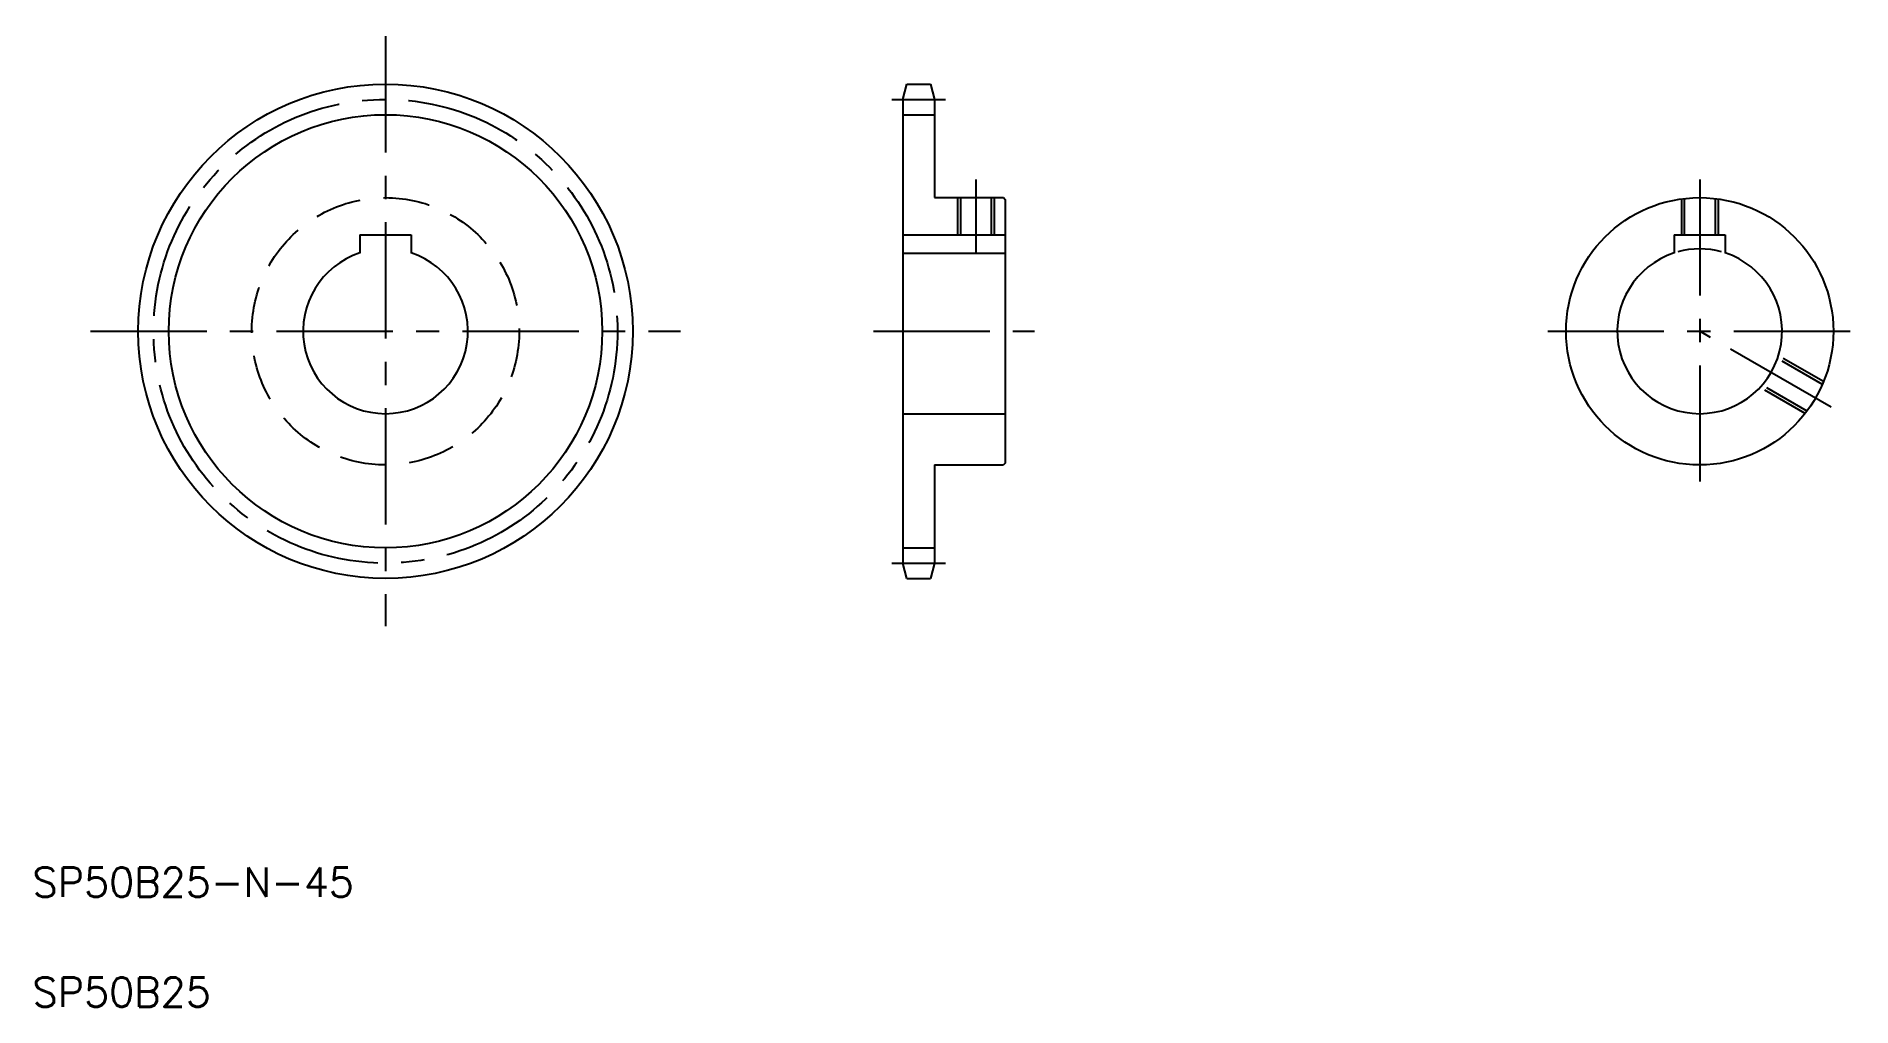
# Model space of a CAD drawing. Extents: x 21 to 517, y 20 to 285.
import ezdxf

# ---------------------------------------------------------------- set-up
doc = ezdxf.new("R2010")
doc.units = 0
doc.linetypes.add('CENTER', pattern=[50.8, 31.75, -6.35, 6.35, -6.35])
doc.linetypes.add('DASHED', pattern=[19.05, 12.7, -6.35])
doc.layers.get('0').update_dxf_attribs({"linetype": 'CONTINUOUS'})
doc.layers.add('CENTER', color=1, linetype='CENTER')
doc.styles.get("Standard").update_dxf_attribs({"font": 'txt', "bigfont": 'BIGFONT'})

msp = doc.modelspace()

# ---------------------------------------------------------------- linework, layer by layer
at = {"color": 7, "linetype": 'CONTINUOUS'}
for p, q in [((257.58, 267.8), (258.69, 271.97)), ((257.58, 267.8), (257.58, 141.14)), ((258.69, 271.97), (265.16, 271.97)), ((265.16, 271.97), (266.28, 267.8)), ((266.28, 267.8), (266.28, 240.97)), ((257.58, 263.63), (266.28, 263.63)), ((266.28, 240.97), (285.08, 240.97)), ((273.38, 240.97), (273.38, 230.77)), ((281.78, 240.97), (281.78, 230.77)), ((285.08, 240.97), (285.58, 240.47)), ((285.58, 240.47), (285.58, 168.47)), ((109.37, 230.77), (109.37, 225.85)), ((109.37, 230.77), (123.37, 230.77)), ((123.37, 230.77), (123.37, 225.85)), ((257.58, 230.77), (285.58, 230.77)), ((468.19, 230.77), (468.19, 225.85)), ((468.19, 230.77), (482.19, 230.77)), ((482.19, 230.77), (482.19, 225.85)), ((257.58, 225.85), (285.58, 225.85)), ((257.58, 181.97), (285.58, 181.97)), ((266.28, 167.97), (266.28, 141.14)), ((266.28, 167.97), (285.08, 167.97)), ((270.98, 167.97), (270.98, 167.97)), ((275.68, 167.97), (275.68, 167.97)), ((285.58, 168.47), (285.08, 167.97)), ((257.58, 145.31), (266.28, 145.31)), ((258.69, 136.97), (257.58, 141.14)), ((266.28, 141.14), (265.16, 136.97)), ((258.69, 136.97), (265.16, 136.97))]:
    msp.add_line(p, q, dxfattribs=at)
at = {"color": 3, "linetype": 'CONTINUOUS'}
for p, q in [((272.58, 240.97), (272.58, 230.77)), ((282.58, 240.97), (282.58, 230.77))]:
    msp.add_line(p, q, dxfattribs=at)
at = {"color": 3, "linetype": 'DASHED'}
for p, q in [((470.19, 240.62), (470.19, 230.77)), ((470.99, 240.75), (470.99, 230.77)), ((479.39, 240.75), (479.39, 230.77)), ((480.19, 240.62), (480.19, 230.77)), ((508.71, 189.97), (496.47, 197.04)), ((509, 190.72), (496.69, 197.83)), ((504, 182.06), (491.69, 189.17)), ((504.51, 182.69), (492.27, 189.76))]:
    msp.add_line(p, q, dxfattribs=at)
at = {"color": 7, "linetype": 'CONTINUOUS'}
for centre, radius in [((116.37, 204.47), 67.5), ((475.19, 204.47), 36.5)]:
    msp.add_circle(centre, radius, dxfattribs=at)
at = {"color": 3, "linetype": 'CONTINUOUS'}
msp.add_circle((116.37, 204.47), 59.16, dxfattribs=at)
at = {"color": 3, "linetype": 'DASHED'}
msp.add_circle((116.37, 204.47), 36.5, dxfattribs=at)
at = {"color": 7, "linetype": 'CONTINUOUS'}
for centre in [(116.37, 204.47), (475.19, 204.47)]:
    msp.add_arc(centre, 22.5, 108.1262, 71.8738, dxfattribs=at)
at = {"color": 3, "linetype": 'CONTINUOUS'}
msp.add_arc((475.19, 204.47), 22.5, 74.534, 105.466, dxfattribs=at)
at = {"layer": 'CENTER', "color": 1, "linetype": 'CENTER'}
for p, q in [((116.37, 285.04), (116.37, 123.9)), ((254.58, 267.8), (269.28, 267.8)), ((277.58, 245.97), (277.58, 225.77)), ((475.19, 245.97), (475.19, 162.97)), ((35.8, 204.47), (196.94, 204.47)), ((249.58, 204.47), (293.58, 204.47)), ((433.69, 204.47), (516.69, 204.47)), ((511.13, 183.72), (475.19, 204.47)), ((254.58, 141.14), (269.28, 141.14))]:
    msp.add_line(p, q, dxfattribs=at)
msp.add_circle((116.37, 204.47), 63.33, dxfattribs=at)

# ---------------------------------------------------------------- texts
at = {"color": 7, "linetype": 'CONTINUOUS'}
for s, p in [('SP50B25-N-45', (20, 50)), ('SP50B25', (20, 20))]:
    msp.add_text(s, height=8, dxfattribs=at).set_placement(p)

doc.saveas('drawing.dxf')
